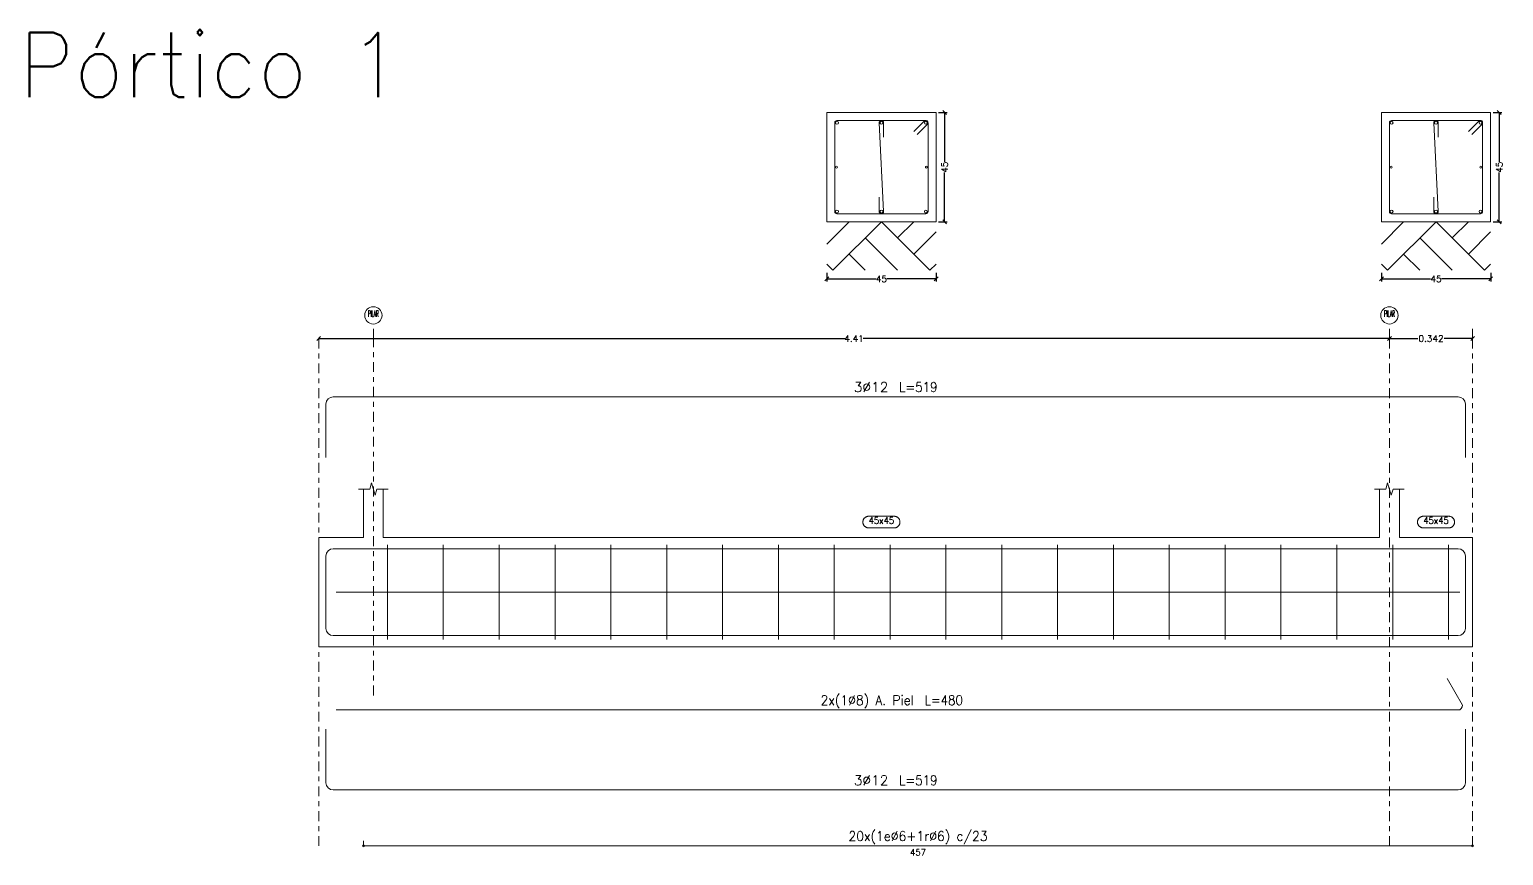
# Model space of a CAD drawing. Header units: millimetres. Extents: x 1 to 227, y -3 to 111.
# Drawn here: x 2.77 to 33.13, y 59.4 to 76.42 of the extents above; entities that cross this region are included whole.
import ezdxf
from ezdxf.enums import TextEntityAlignment as Align

# ---------------------------------------------------------------- set-up
doc = ezdxf.new("R2010")
doc.units = ezdxf.units.MM
doc.linetypes.add('CYPE_RAYAPUNTO', pattern=[0.4125, 0.2025, -0.105, 0, -0.105])
for name, color, linetype, lineweight in [('ALZ_ARM_LONG_ARM_TEXTOS', 3, 'Continuous', 9), ('ALZ_ARM_LONG_TXT_LONG', 3, 'Continuous', 9), ('ALZ_ARM_TRANS_TXT_EST', 3, 'Continuous', 9), ('ALZ_CONT_NUDOS', 122, 'Continuous', 9), ('ALZ_CONT_VIG_HORMIGON', 2, 'Continuous', 9), ('ALZ_COT_COT_EST', 3, 'Continuous', 0), ('ALZ_COT_COT_LIN_APOYOS', 2, 'CYPE_RAYAPUNTO', 0), ('ALZ_COT_LONGITUD_PROYECTADA', 122, 'Continuous', 0), ('ALZ_COT_TEXTOS_ESTRIBOS', 122, 'Continuous', 0), ('ALZ_REF_COT_LIN_AUX_COTA', 2, 'CYPE_RAYAPUNTO', 9), ('ALZ_REF_REF_NOMBRE', 3, 'Continuous', 9), ('ALZ_REF_REF_REFERENCIA', 3, 'Continuous', 9), ('ALZ_REF_REFERENCIA_PORTICO', 3, 'Continuous', 9), ('ALZ_REF_TEXTO_REF_NOMBRE', 3, 'Continuous', 9), ('ALZ_REF_TEXTO_REF_REFERENCIA', 3, 'Continuous', 9), ('ARM_LONGITUDINAL_Ø12', 171, 'Continuous', 9), ('ARM_LONGITUDINAL_Ø8', 32, 'Continuous', 9), ('ARM_TRANSVERSAL_Ø6', 151, 'Continuous', 9), ('SEC_CONT_TERRENO_SECCION', 36, 'Continuous', 0), ('SEC_CONT_VIG_HORMIGON_SECCION', 2, 'Continuous', 9), ('SEC_COTAS_SEC_DIM_VIGA', 122, 'Continuous', 0)]:
    doc.layers.add(name, color=color, linetype=linetype, lineweight=lineweight)
doc.styles.add('CYPETXT_0.2_romans', font='romans__.ttf', dxfattribs={"height": 0.133333})
doc.styles.add('CYPETXT_romans', font='romans__.ttf', dxfattribs={"height": 0.2})
doc.dimstyles.new('cype_oblique', dxfattribs={"dimtxt": 0.18, "dimasz": 0.18, "dimexe": 0.05, "dimexo": 0.05, "dimgap": 0, "dimtad": 0, "dimdec": 4, "dimzin": 0, "dimdsep": 46, "dimtxsty": 'CYPETXT_0.2_romans', "dimblk": 'OBLIQUE', "dimtsz": 0.04, "dimcen": 0.09, "dimadec": 0, "dimazin": 0, "dimtfac": 1, "dimtdec": 4, "dimtofl": 0, "dimtmove": 2, "dimatfit": 3, "dimfxl": 1, "dimtolj": 1, "dimtzin": 0, "dimarcsym": 0})

# ---------------------------------------------------------------- blocks, each defined once
blk = doc.blocks.new('*D2')
at = {"layer": 'Defpoints', "color": 0, "transparency": 16777216}
for p in [(19.193, 71.457), (21.443, 71.457), (21.443, 71.28)]:
    blk.add_point(p, dxfattribs=at)
at = {"layer": 'SEC_COTAS_SEC_DIM_VIGA', "color": 0, "lineweight": -2, "transparency": 16777216}
for p, q in [((19.193, 71.407), (19.193, 71.23)), ((21.443, 71.407), (21.443, 71.23)), ((19.153, 71.24), (19.233, 71.32)), ((19.193, 71.28), (20.207, 71.28)), ((21.443, 71.28), (20.428, 71.28)), ((21.403, 71.24), (21.483, 71.32))]:
    blk.add_line(p, q, dxfattribs=at)
at = {"layer": 'SEC_COTAS_SEC_DIM_VIGA', "color": 0, "transparency": 16777216, "insert": (20.318, 71.28), "char_height": 0.1333, "attachment_point": 5, "style": 'CYPETXT_0.2_romans'}
blk.add_mtext('\\A1;45', dxfattribs=at)
blk = doc.blocks.new('_OBLIQUE')
at = {"color": 0, "linetype": 'ByBlock', "lineweight": -2}
blk.add_line((-0.5, -0.5), (0.5, 0.5), dxfattribs=at)
blk = doc.blocks.new('*D3')
at = {"layer": 'Defpoints', "color": 0, "transparency": 16777216}
for p in [(21.443, 74.707), (21.62, 74.707), (21.443, 72.457)]:
    blk.add_point(p, dxfattribs=at)
at = {"layer": 'SEC_COTAS_SEC_DIM_VIGA', "color": 0, "lineweight": -2, "transparency": 16777216}
for p, q in [((21.493, 74.707), (21.67, 74.707)), ((21.66, 74.667), (21.58, 74.747)), ((21.62, 74.707), (21.62, 73.692)), ((21.62, 72.457), (21.62, 73.472)), ((21.493, 72.457), (21.67, 72.457)), ((21.66, 72.417), (21.58, 72.497))]:
    blk.add_line(p, q, dxfattribs=at)
at = {"layer": 'SEC_COTAS_SEC_DIM_VIGA', "color": 0, "transparency": 16777216, "insert": (21.62, 73.582), "char_height": 0.1333, "attachment_point": 5, "rotation": 90, "style": 'CYPETXT_0.2_romans'}
blk.add_mtext('\\A1;45', dxfattribs=at)
blk = doc.blocks.new('*D4')
at = {"layer": 'Defpoints', "color": 0, "transparency": 16777216}
for p in [(30.614, 71.457), (32.864, 71.457), (32.864, 71.28)]:
    blk.add_point(p, dxfattribs=at)
at = {"layer": 'SEC_COTAS_SEC_DIM_VIGA', "color": 0, "lineweight": -2, "transparency": 16777216}
for p, q in [((30.614, 71.407), (30.614, 71.23)), ((32.864, 71.407), (32.864, 71.23)), ((30.574, 71.24), (30.654, 71.32)), ((30.614, 71.28), (31.628, 71.28)), ((32.864, 71.28), (31.849, 71.28)), ((32.824, 71.24), (32.904, 71.32))]:
    blk.add_line(p, q, dxfattribs=at)
at = {"layer": 'SEC_COTAS_SEC_DIM_VIGA', "color": 0, "transparency": 16777216, "insert": (31.739, 71.28), "char_height": 0.1333, "attachment_point": 5, "style": 'CYPETXT_0.2_romans'}
blk.add_mtext('\\A1;45', dxfattribs=at)
blk = doc.blocks.new('*D5')
at = {"layer": 'Defpoints', "color": 0, "transparency": 16777216}
for p in [(32.864, 74.707), (33.041, 74.707), (32.864, 72.457)]:
    blk.add_point(p, dxfattribs=at)
at = {"layer": 'SEC_COTAS_SEC_DIM_VIGA', "color": 0, "lineweight": -2, "transparency": 16777216}
for p, q in [((32.914, 74.707), (33.091, 74.707)), ((33.081, 74.667), (33.001, 74.747)), ((33.041, 74.707), (33.041, 73.692)), ((33.041, 72.457), (33.041, 73.472)), ((32.914, 72.457), (33.091, 72.457)), ((33.081, 72.417), (33.001, 72.497))]:
    blk.add_line(p, q, dxfattribs=at)
at = {"layer": 'SEC_COTAS_SEC_DIM_VIGA', "color": 0, "transparency": 16777216, "insert": (33.041, 73.582), "char_height": 0.1333, "attachment_point": 5, "rotation": 90, "style": 'CYPETXT_0.2_romans'}
blk.add_mtext('\\A1;45', dxfattribs=at)
blk = doc.blocks.new('*D6')
at = {"layer": 'ALZ_COT_LONGITUD_PROYECTADA', "color": 0, "lineweight": -2, "transparency": 16777216}
for p, q in [((8.69, 70.011), (8.77, 70.091)), ((8.73, 70.051), (19.566, 70.051)), ((30.78, 70.051), (19.944, 70.051)), ((30.74, 70.011), (30.82, 70.091))]:
    blk.add_line(p, q, dxfattribs=at)
at = {"layer": 'Defpoints', "color": 0, "transparency": 16777216}
for p in [(8.73, 70.051), (8.73, 70.051), (30.78, 70.051)]:
    blk.add_point(p, dxfattribs=at)
at = {"layer": 'ALZ_COT_LONGITUD_PROYECTADA', "color": 0, "transparency": 16777216, "insert": (19.755, 70.051), "char_height": 0.1333, "attachment_point": 5, "style": 'CYPETXT_0.2_romans'}
blk.add_mtext('\\A1;4.41', dxfattribs=at)
blk = doc.blocks.new('*D7')
at = {"layer": 'ALZ_COT_LONGITUD_PROYECTADA', "color": 0, "lineweight": -2, "transparency": 16777216}
for p, q in [((30.74, 70.011), (30.82, 70.091)), ((30.78, 70.051), (31.366, 70.051)), ((32.493, 70.051), (31.906, 70.051)), ((32.453, 70.011), (32.533, 70.091))]:
    blk.add_line(p, q, dxfattribs=at)
at = {"layer": 'Defpoints', "color": 0, "transparency": 16777216}
for p in [(30.78, 70.051), (30.78, 70.051), (32.493, 70.051)]:
    blk.add_point(p, dxfattribs=at)
at = {"layer": 'ALZ_COT_LONGITUD_PROYECTADA', "color": 0, "transparency": 16777216, "insert": (31.636, 70.051), "char_height": 0.1333, "attachment_point": 5, "style": 'CYPETXT_0.2_romans'}
blk.add_mtext('\\A1;0.342', dxfattribs=at)

msp = doc.modelspace()

# ---------------------------------------------------------------- linework, layer by layer
at = {"layer": 'ALZ_CONT_NUDOS'}
for p, q in [((9.65, 65.95103), (9.65, 66.95103)), ((10.06, 65.95103), (10.06, 66.95103)), ((30.575, 65.95103), (30.575, 66.95103)), ((30.985, 65.95103), (30.985, 66.95103))]:
    msp.add_line(p, q, dxfattribs=at)
for points in [[(9.55, 66.95103), (9.78, 66.95103), (9.8175, 67.07603), (9.8925, 66.82603), (9.93, 66.95103), (10.16, 66.95103)], [(30.475, 66.95103), (30.705, 66.95103), (30.7425, 67.07603), (30.8175, 66.82603), (30.855, 66.95103), (31.085, 66.95103)], [(9.65, 65.95103), (8.73, 65.95103), (8.73, 63.70103), (9.65, 63.70103), (10.06, 63.70103)], [(30.575, 63.70103), (30.985, 63.70103)]]:
    msp.add_lwpolyline(points, dxfattribs=at)
at = {"layer": 'ALZ_CONT_VIG_HORMIGON'}
for p, q in [((10.06, 65.95103), (30.575, 65.95103)), ((30.985, 65.95103), (32.4925, 65.95103)), ((10.06, 63.70103), (30.575, 63.70103))]:
    msp.add_line(p, q, dxfattribs=at)
msp.add_lwpolyline([(30.985, 63.70103), (32.4925, 63.70103), (32.4925, 65.95103)], dxfattribs=at)
at = {"layer": 'ALZ_COT_COT_EST'}
msp.add_line((9.65, 59.60153), (9.65, 59.70153), dxfattribs=at)
msp.add_lwpolyline([(9.65, 59.60153), (32.4925, 59.60153), (32.4925, 59.70153)], dxfattribs=at)
for centre in [(9.65, 59.60153), (32.4925, 59.60153)]:
    msp.add_circle(centre, 0.02, dxfattribs=at)
at = {"layer": 'ALZ_COT_COT_LIN_APOYOS'}
for p, q in [((8.73, 70.05103), (8.73, 59.60153)), ((30.78, 70.05103), (30.78, 59.60153)), ((32.4925, 70.05103), (32.4925, 59.60153))]:
    msp.add_line(p, q, dxfattribs=at)
at = {"layer": 'ALZ_REF_COT_LIN_AUX_COTA'}
for p, q in [((9.855, 70.05103), (9.855, 70.35103)), ((30.78, 70.05103), (30.78, 70.35103)), ((32.4925, 70.05103), (32.4925, 70.35103)), ((9.855, 62.70103), (9.855, 70.05103))]:
    msp.add_line(p, q, dxfattribs=at)
at = {"layer": 'ALZ_REF_REF_NOMBRE'}
for points in [[(20.5795, 66.39103), (20.58752, 66.39077), (20.5955, 66.38996), (20.6034, 66.38863), (20.61121, 66.38677), (20.61886, 66.38439), (20.62635, 66.38151), (20.63362, 66.37814), (20.64066, 66.37428), (20.64742, 66.36997), (20.65387, 66.36521), (20.66, 66.36003), (20.66576, 66.35446), (20.67114, 66.34851), (20.67611, 66.34222), (20.68065, 66.3356), (20.68474, 66.3287), (20.68835, 66.32155), (20.69148, 66.31416), (20.69411, 66.30659), (20.69623, 66.29885), (20.69783, 66.29099), (20.6989, 66.28305), (20.69943, 66.27504), (20.69943, 66.26702), (20.6989, 66.25902), (20.69783, 66.25107), (20.69623, 66.24322), (20.69411, 66.23548), (20.69148, 66.22791), (20.68835, 66.22052), (20.68474, 66.21336), (20.68065, 66.20646), (20.67611, 66.19985), (20.67114, 66.19356), (20.66576, 66.18761), (20.66, 66.18204), (20.65387, 66.17686), (20.64742, 66.1721), (20.64066, 66.16779), (20.63362, 66.16393), (20.62635, 66.16056), (20.61886, 66.15767), (20.61121, 66.1553), (20.6034, 66.15344), (20.5955, 66.1521), (20.58752, 66.1513), (20.5795, 66.15103), (20.0555, 66.15103), (20.04749, 66.1513), (20.03951, 66.1521), (20.0316, 66.15344), (20.0238, 66.1553), (20.01614, 66.15767), (20.00866, 66.16056), (20.00138, 66.16393), (19.99435, 66.16779), (19.98759, 66.1721), (19.98113, 66.17686), (19.97501, 66.18204), (19.96924, 66.18761), (19.96386, 66.19356), (19.95889, 66.19985), (19.95435, 66.20646), (19.95027, 66.21336), (19.94665, 66.22052), (19.94352, 66.22791), (19.94089, 66.23548), (19.93877, 66.24322), (19.93717, 66.25107), (19.9361, 66.25902), (19.93557, 66.26702), (19.93557, 66.27504), (19.9361, 66.28305), (19.93717, 66.29099), (19.93877, 66.29885), (19.94089, 66.30659), (19.94352, 66.31416), (19.94665, 66.32155), (19.95027, 66.3287), (19.95435, 66.3356), (19.95889, 66.34222), (19.96386, 66.34851), (19.96924, 66.35446), (19.97501, 66.36003), (19.98113, 66.36521), (19.98759, 66.36997), (19.99435, 66.37428), (20.00138, 66.37814), (20.00866, 66.38151), (20.01614, 66.38439), (20.0238, 66.38677), (20.0316, 66.38863), (20.03951, 66.38996), (20.04749, 66.39077), (20.0555, 66.39103), (20.5795, 66.39103)], [(32.00075, 66.39103), (32.00877, 66.39077), (32.01675, 66.38996), (32.02465, 66.38863), (32.03246, 66.38677), (32.04011, 66.38439), (32.0476, 66.38151), (32.05487, 66.37814), (32.06191, 66.37428), (32.06867, 66.36997), (32.07512, 66.36521), (32.08125, 66.36003), (32.08701, 66.35446), (32.09239, 66.34851), (32.09736, 66.34222), (32.1019, 66.3356), (32.10599, 66.3287), (32.1096, 66.32155), (32.11273, 66.31416), (32.11536, 66.30659), (32.11748, 66.29885), (32.11908, 66.29099), (32.12015, 66.28305), (32.12068, 66.27504), (32.12068, 66.26702), (32.12015, 66.25902), (32.11908, 66.25107), (32.11748, 66.24322), (32.11536, 66.23548), (32.11273, 66.22791), (32.1096, 66.22052), (32.10599, 66.21336), (32.1019, 66.20646), (32.09736, 66.19985), (32.09239, 66.19356), (32.08701, 66.18761), (32.08125, 66.18204), (32.07512, 66.17686), (32.06867, 66.1721), (32.06191, 66.16779), (32.05487, 66.16393), (32.0476, 66.16056), (32.04011, 66.15767), (32.03246, 66.1553), (32.02465, 66.15344), (32.01675, 66.1521), (32.00877, 66.1513), (32.00075, 66.15103), (31.47675, 66.15103), (31.46874, 66.1513), (31.46076, 66.1521), (31.45285, 66.15344), (31.44505, 66.1553), (31.43739, 66.15767), (31.42991, 66.16056), (31.42263, 66.16393), (31.4156, 66.16779), (31.40884, 66.1721), (31.40238, 66.17686), (31.39626, 66.18204), (31.39049, 66.18761), (31.38511, 66.19356), (31.38014, 66.19985), (31.3756, 66.20646), (31.37152, 66.21336), (31.3679, 66.22052), (31.36477, 66.22791), (31.36214, 66.23548), (31.36002, 66.24322), (31.35842, 66.25107), (31.35735, 66.25902), (31.35682, 66.26702), (31.35682, 66.27504), (31.35735, 66.28305), (31.35842, 66.29099), (31.36002, 66.29885), (31.36214, 66.30659), (31.36477, 66.31416), (31.3679, 66.32155), (31.37152, 66.3287), (31.3756, 66.3356), (31.38014, 66.34222), (31.38511, 66.34851), (31.39049, 66.35446), (31.39626, 66.36003), (31.40238, 66.36521), (31.40884, 66.36997), (31.4156, 66.37428), (31.42263, 66.37814), (31.42991, 66.38151), (31.43739, 66.38439), (31.44505, 66.38677), (31.45285, 66.38863), (31.46076, 66.38996), (31.46874, 66.39077), (31.47675, 66.39103), (32.00075, 66.39103)]]:
    msp.add_lwpolyline(points, close=True, dxfattribs=at)
at = {"layer": 'ALZ_REF_REF_REFERENCIA'}
for centre in [(9.855, 70.52943), (30.78, 70.52943)]:
    msp.add_circle(centre, 0.17839, dxfattribs=at)
at = {"layer": 'ARM_LONGITUDINAL_Ø12'}
for points in [[(8.88, 67.60103), (8.88, 68.70103), (8.89142, 68.75844), (8.92393, 68.8071), (8.9726, 68.83962), (9.03, 68.85103), (32.1925, 68.85103), (32.2499, 68.83962), (32.29857, 68.8071), (32.33108, 68.75844), (32.3425, 68.70103), (32.3425, 67.60103)], [(8.88, 64.47103), (8.88, 65.57103), (8.89142, 65.62844), (8.92393, 65.6771), (8.9726, 65.70962), (9.03, 65.72103), (32.1925, 65.72103), (32.2499, 65.70962), (32.29857, 65.6771), (32.33108, 65.62844), (32.3425, 65.57103), (32.3425, 64.47103)], [(8.88, 65.18103), (8.88, 64.08103), (8.89142, 64.02363), (8.92393, 63.97497), (8.9726, 63.94245), (9.03, 63.93103), (32.1925, 63.93103), (32.2499, 63.94245), (32.29857, 63.97497), (32.33108, 64.02363), (32.3425, 64.08103), (32.3425, 65.18103)], [(8.88, 62.00153), (8.88, 60.90153), (8.89142, 60.84413), (8.92393, 60.79547), (8.9726, 60.76295), (9.03, 60.75153), (32.1925, 60.75153), (32.2499, 60.76295), (32.29857, 60.79547), (32.33108, 60.84413), (32.3425, 60.90153), (32.3425, 62.00153)]]:
    msp.add_lwpolyline(points, dxfattribs=at)
for centre in [(19.4025, 74.49715), (20.3175, 74.49715), (21.2325, 74.49715), (30.82375, 74.49715), (31.73875, 74.49715), (32.65375, 74.49715), (19.4025, 72.66715), (20.3175, 72.66715), (21.2325, 72.66715), (30.82375, 72.66715), (31.73875, 72.66715), (32.65375, 72.66715)]:
    msp.add_circle(centre, 0.03, dxfattribs=at)
at = {"layer": 'ARM_LONGITUDINAL_Ø8'}
for points in [[(9.0925, 64.82603), (32.22703, 64.82603)], [(9.0925, 62.40153), (32.22703, 62.40153), (32.25775, 62.42731), (32.2778, 62.46204), (32.28476, 62.50153), (31.9675, 63.05105)]]:
    msp.add_lwpolyline(points, dxfattribs=at)
for centre in [(19.3925, 73.58215), (21.2425, 73.58215), (30.81375, 73.58215), (32.66375, 73.58215)]:
    msp.add_circle(centre, 0.02, dxfattribs=at)
at = {"layer": 'ARM_TRANSVERSAL_Ø6'}
for p, q in [((10.14625, 65.80103), (10.14625, 63.85103)), ((11.29625, 65.80103), (11.29625, 63.85103)), ((12.44625, 65.80103), (12.44625, 63.85103)), ((13.59625, 65.80103), (13.59625, 63.85103)), ((14.74625, 65.80103), (14.74625, 63.85103)), ((15.89625, 65.80103), (15.89625, 63.85103)), ((17.04625, 65.80103), (17.04625, 63.85103)), ((18.19625, 65.80103), (18.19625, 63.85103)), ((19.34625, 65.80103), (19.34625, 63.85103)), ((20.49625, 65.80103), (20.49625, 63.85103)), ((21.64625, 65.80103), (21.64625, 63.85103)), ((22.79625, 65.80103), (22.79625, 63.85103)), ((23.94625, 65.80103), (23.94625, 63.85103)), ((25.09625, 65.80103), (25.09625, 63.85103)), ((26.24625, 65.80103), (26.24625, 63.85103)), ((27.39625, 65.80103), (27.39625, 63.85103)), ((28.54625, 65.80103), (28.54625, 63.85103)), ((29.69625, 65.80103), (29.69625, 63.85103)), ((30.84625, 65.80103), (30.84625, 63.85103)), ((31.99625, 65.80103), (31.99625, 63.85103))]:
    msp.add_line(p, q, dxfattribs=at)
for points in [[(21.05219, 74.2532), (21.26432, 74.46533), (21.26992, 74.47215), (21.27408, 74.47993), (21.27664, 74.48837), (21.2775, 74.49715), (21.27664, 74.50593), (21.27408, 74.51437), (21.26992, 74.52215), (21.26432, 74.52897), (21.2575, 74.53457), (21.24972, 74.53873), (21.24128, 74.54129), (21.2325, 74.54215), (19.4025, 74.54215), (19.38528, 74.53873), (19.37068, 74.52897), (19.36093, 74.51437), (19.3575, 74.49715), (19.3575, 72.66715), (19.36093, 72.64993), (19.37068, 72.63533), (19.38528, 72.62558), (19.4025, 72.62215), (21.2325, 72.62215), (21.24972, 72.62558), (21.26432, 72.63533), (21.27408, 72.64993), (21.2775, 72.66715), (21.2775, 74.49715), (21.27664, 74.50593), (21.27408, 74.51437), (21.26992, 74.52215), (21.26432, 74.52897), (21.2575, 74.53457), (21.24972, 74.53873), (21.24128, 74.54129), (21.2325, 74.54215), (21.22372, 74.54129), (21.21528, 74.53873), (21.2075, 74.53457), (21.20068, 74.52897), (20.98855, 74.31684)], [(20.2725, 72.96715), (20.2725, 72.66715), (20.27363, 72.65714), (20.27696, 72.64763), (20.28232, 72.6391), (20.28944, 72.63197), (20.29798, 72.62661), (20.30749, 72.62328), (20.3175, 72.62215), (20.32752, 72.62328), (20.33703, 72.62661), (20.34556, 72.63197), (20.35268, 72.6391), (20.35805, 72.64763), (20.36137, 72.65714), (20.3625, 72.66715), (20.2725, 74.49715), (20.27363, 74.50717), (20.27696, 74.51668), (20.28232, 74.52521), (20.28944, 74.53234), (20.29798, 74.5377), (20.30749, 74.54102), (20.3175, 74.54215), (20.32752, 74.54102), (20.33703, 74.5377), (20.34556, 74.53234), (20.35268, 74.52521), (20.35805, 74.51668), (20.36137, 74.50717), (20.3625, 74.49715), (20.3625, 74.19715)], [(32.47344, 74.2532), (32.68557, 74.46533), (32.69117, 74.47215), (32.69533, 74.47993), (32.69789, 74.48837), (32.69875, 74.49715), (32.69789, 74.50593), (32.69533, 74.51437), (32.69117, 74.52215), (32.68557, 74.52897), (32.67875, 74.53457), (32.67097, 74.53873), (32.66253, 74.54129), (32.65375, 74.54215), (30.82375, 74.54215), (30.80653, 74.53873), (30.79193, 74.52897), (30.78218, 74.51437), (30.77875, 74.49715), (30.77875, 72.66715), (30.78218, 72.64993), (30.79193, 72.63533), (30.80653, 72.62558), (30.82375, 72.62215), (32.65375, 72.62215), (32.67097, 72.62558), (32.68557, 72.63533), (32.69533, 72.64993), (32.69875, 72.66715), (32.69875, 74.49715), (32.69789, 74.50593), (32.69533, 74.51437), (32.69117, 74.52215), (32.68557, 74.52897), (32.67875, 74.53457), (32.67097, 74.53873), (32.66253, 74.54129), (32.65375, 74.54215), (32.64497, 74.54129), (32.63653, 74.53873), (32.62875, 74.53457), (32.62193, 74.52897), (32.4098, 74.31684)], [(31.69375, 72.96715), (31.69375, 72.66715), (31.69488, 72.65714), (31.69821, 72.64763), (31.70357, 72.6391), (31.71069, 72.63197), (31.71923, 72.62661), (31.72874, 72.62328), (31.73875, 72.62215), (31.74877, 72.62328), (31.75828, 72.62661), (31.76681, 72.63197), (31.77393, 72.6391), (31.7793, 72.64763), (31.78262, 72.65714), (31.78375, 72.66715), (31.69375, 74.49715), (31.69488, 74.50717), (31.69821, 74.51668), (31.70357, 74.52521), (31.71069, 74.53234), (31.71923, 74.5377), (31.72874, 74.54102), (31.73875, 74.54215), (31.74877, 74.54102), (31.75828, 74.5377), (31.76681, 74.53234), (31.77393, 74.52521), (31.7793, 74.51668), (31.78262, 74.50717), (31.78375, 74.49715), (31.78375, 74.19715)]]:
    msp.add_lwpolyline(points, dxfattribs=at)
at = {"layer": 'SEC_CONT_TERRENO_SECCION'}
for p, q in [((19.1925, 71.99882), (19.65084, 72.45715)), ((19.3175, 71.45715), (20.3175, 72.45715)), ((20.3175, 72.45715), (21.3175, 71.45715)), ((20.65084, 72.12382), (20.98417, 72.45715)), ((20.98417, 71.79049), (21.4425, 72.24882)), ((30.61375, 71.99882), (31.07209, 72.45715)), ((30.73875, 71.45715), (31.73875, 72.45715)), ((31.73875, 72.45715), (32.73875, 71.45715)), ((32.07209, 72.12382), (32.40542, 72.45715)), ((32.40542, 71.79049), (32.86375, 72.24882)), ((19.98417, 72.12382), (20.65084, 71.45715)), ((31.40542, 72.12382), (32.07209, 71.45715)), ((19.65084, 71.79049), (19.98417, 71.45715)), ((31.07209, 71.79049), (31.40542, 71.45715)), ((19.1925, 71.58215), (19.3175, 71.45715)), ((21.3175, 71.45715), (21.4425, 71.58215)), ((30.61375, 71.58215), (30.73875, 71.45715)), ((32.73875, 71.45715), (32.86375, 71.58215))]:
    msp.add_line(p, q, dxfattribs=at)
at = {"layer": 'SEC_CONT_VIG_HORMIGON_SECCION'}
for points in [[(21.4425, 74.70715), (19.1925, 74.70715), (19.1925, 72.45715), (21.4425, 72.45715), (21.4425, 74.70715)], [(32.86375, 74.70715), (30.61375, 74.70715), (30.61375, 72.45715), (32.86375, 72.45715), (32.86375, 74.70715)]]:
    msp.add_lwpolyline(points, close=True, dxfattribs=at)

# ---------------------------------------------------------------- texts
at = {"layer": 'ALZ_ARM_LONG_ARM_TEXTOS', "style": 'CYPETXT_romans'}
for s, width, p, p2 in [('3%%c12', 0.900912, (19.74975, 68.95103), (20.46075, 68.95103)), ('2x(1%%c8) A. Piel', 0.787854, (19.064, 62.50153), (20.984, 62.50153)), ('3%%c12', 0.900912, (19.74975, 60.85153), (20.46075, 60.85153))]:
    msp.add_text(s, height=0.2, dxfattribs=dict(at, width=width)).set_placement(p, p2, align=Align.FIT)
at = {"layer": 'ALZ_ARM_LONG_TXT_LONG', "style": 'CYPETXT_romans', "width": 0.7704}
for s, p, p2 in [(' L=519', (20.56075, 68.95103), (21.47275, 68.95103)), (' L=480', (21.084, 62.50153), (21.996, 62.50153)), (' L=519', (20.56075, 60.85153), (21.47275, 60.85153))]:
    msp.add_text(s, height=0.2, dxfattribs=at).set_placement(p, p2, align=Align.FIT)
at = {"layer": 'ALZ_ARM_TRANS_TXT_EST', "style": 'CYPETXT_romans', "width": 0.810054}
msp.add_text('20x(1e%%c6+1r%%c6) c/23', height=0.2, dxfattribs=at).set_placement((19.63875, 59.70153), (22.50375, 59.70153), align=Align.FIT)
at = {"layer": 'ALZ_COT_TEXTOS_ESTRIBOS', "style": 'CYPETXT_romans', "width": 0.841121}
msp.add_text('457', height=0.133333, dxfattribs=at).set_placement((20.90925, 59.40153), (21.23325, 59.40153), align=Align.FIT)
at = {"layer": 'ALZ_REF_REFERENCIA_PORTICO', "style": 'CYPETXT_romans', "width": 0.808977}
msp.add_text('Pórtico 1', height=1.333333, dxfattribs=at).set_placement((2.558, 75.02182), (10.438, 75.02182), align=Align.FIT)
at = {"layer": 'ALZ_REF_TEXTO_REF_NOMBRE', "style": 'CYPETXT_romans', "width": 0.840822}
for p, p2 in [((20.0555, 66.2377), (20.5795, 66.2377)), ((31.47675, 66.2377), (32.00075, 66.2377))]:
    msp.add_text('45x45', height=0.133333, dxfattribs=at).set_placement(p, p2, align=Align.FIT)
at = {"layer": 'ALZ_REF_TEXTO_REF_REFERENCIA', "style": 'CYPETXT_romans', "width": 0.406031}
for p, p2 in [((9.745, 70.49609), (9.965, 70.49609)), ((30.67, 70.49609), (30.89, 70.49609))]:
    msp.add_text('PILAR', height=0.133333, dxfattribs=at).set_placement(p, p2, align=Align.FIT)

# ---------------------------------------------------------------- dimensions: what is measured, and where the dimension line sits
at = {"layer": 'ALZ_COT_LONGITUD_PROYECTADA'}
for p1, p2, text, picture, middle in [((30.78, 70.05103), (8.73, 70.05103), '4.41', '*D6', (19.755, 70.05103)), ((32.4925, 70.05103), (30.78, 70.05103), '0.342', '*D7', (31.63625, 70.05103))]:
    dim = msp.add_aligned_dim(p1=p1, p2=p2, distance=0, text=text, dimstyle='cype_oblique', override={"dimexe": 0, "dimexo": 0}, dxfattribs=at)
    dim.commit()
    dim.dimension.update_dxf_attribs({"geometry": picture, "text_midpoint": middle})
at = {"layer": 'SEC_COTAS_SEC_DIM_VIGA'}
for p1, p2, picture, middle in [((21.4425, 72.45715), (21.4425, 74.70715), '*D3', (21.61984, 73.58215)), ((32.86375, 72.45715), (32.86375, 74.70715), '*D5', (33.04109, 73.58215)), ((19.1925, 71.45715), (21.4425, 71.45715), '*D2', (20.3175, 71.27982)), ((30.61375, 71.45715), (32.86375, 71.45715), '*D4', (31.73875, 71.27982))]:
    dim = msp.add_aligned_dim(p1=p1, p2=p2, distance=-0.17733, text='45', dimstyle='cype_oblique', dxfattribs=at)
    dim.commit()
    dim.dimension.update_dxf_attribs({"geometry": picture, "text_midpoint": middle})

doc.saveas('drawing.dxf')
